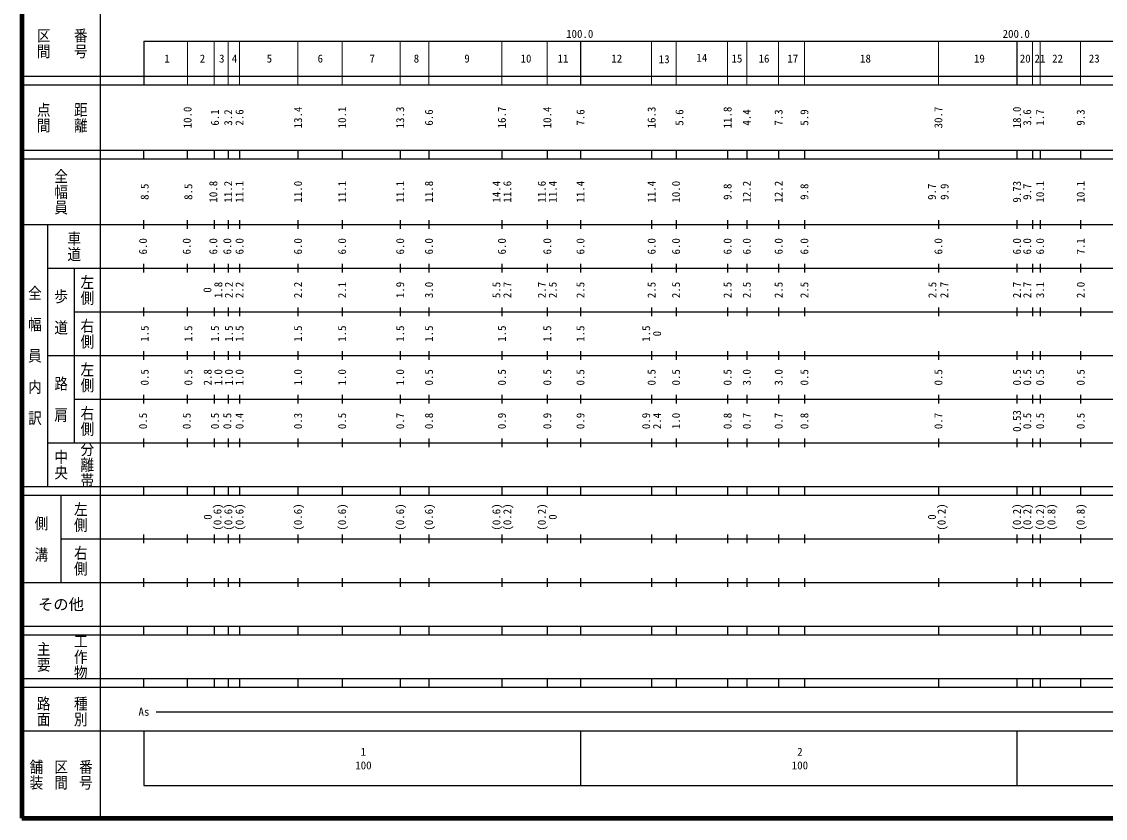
# Model space of a CAD drawing. Units: millimetres, scale not verified. Extents: x 40000 to 680000, y 20000 to 380000.
# Drawn here: x 40000 to 288252, y 20000 to 202446 of the extents above; entities that cross this region are included whole.
import ezdxf
from ezdxf.enums import TextEntityAlignment as Align

# ---------------------------------------------------------------- set-up
doc = ezdxf.new("R2010")
doc.units = ezdxf.units.MM
doc.header["$LTSCALE"] = 1000
doc.layers.add('M-TTL', color=2, linetype='Continuous', lineweight=140)
doc.layers.add('M-TTL-BAND', color=7, linetype='Continuous', lineweight=25)
doc.styles.add('@ＭＳ ゴシック', font='')
doc.styles.add('ＭＳ ゴシック', font='')
doc.styles.get('@ＭＳ ゴシック').set_extended_font_data('@MS Gothic')
doc.styles.get('ＭＳ ゴシック').set_extended_font_data('MS Gothic')

msp = doc.modelspace()

# ---------------------------------------------------------------- linework, layer by layer
at = {"layer": 'M-TTL'}
for p, q in [((40000, 380000), (40000, 20000)), ((40000, 20000), (680000, 20000))]:
    msp.add_line(p, q, dxfattribs=at)
at = {"layer": 'M-TTL-BAND'}
for p, q in [((58000, 370000), (58000, 20000)), ((68000, 198000), (579000, 198000)), ((68000, 198000), (68000, 188000)), ((168000, 198000), (168000, 188000)), ((268000, 198000), (268000, 188000)), ((40000, 190000), (579000, 190000)), ((40000, 188000), (579000, 188000)), ((40000, 173000), (579000, 173000)), ((68000, 171000), (68000, 173000)), ((78000, 171000), (78000, 173000)), ((84100, 173000), (84100, 171000)), ((87300, 173000), (87300, 171000)), ((89900, 173000), (89900, 171000)), ((103300, 173000), (103300, 171000)), ((113400, 173000), (113400, 171000)), ((126700, 173000), (126700, 171000)), ((133300, 173000), (133300, 171000)), ((150000, 173000), (150000, 171000)), ((160400, 173000), (160400, 171000)), ((168000, 173000), (168000, 171000)), ((184300, 173000), (184300, 171000)), ((189900, 173000), (189900, 171000)), ((201700, 173000), (201700, 171000)), ((206100, 173000), (206100, 171000)), ((213400, 173000), (213400, 171000)), ((219300, 173000), (219300, 171000)), ((250000, 173000), (250000, 171000)), ((268000, 173000), (268000, 171000)), ((271600, 173000), (271600, 171000)), ((273300, 173000), (273300, 171000)), ((282600, 173000), (282600, 171000)), ((40000, 171000), (579000, 171000)), ((68000, 155000), (68000, 157000)), ((78000, 155000), (78000, 157000)), ((84100, 157000), (84100, 155000)), ((87300, 157000), (87300, 155000)), ((89900, 157000), (89900, 155000)), ((103300, 157000), (103300, 155000)), ((113400, 157000), (113400, 155000)), ((126700, 157000), (126700, 155000)), ((133300, 157000), (133300, 155000)), ((150000, 157000), (150000, 155000)), ((160400, 157000), (160400, 155000)), ((168000, 157000), (168000, 155000)), ((184300, 157000), (184300, 155000)), ((189900, 157000), (189900, 155000)), ((201700, 157000), (201700, 155000)), ((206100, 157000), (206100, 155000)), ((213400, 157000), (213400, 155000)), ((219300, 157000), (219300, 155000)), ((250000, 157000), (250000, 155000)), ((268000, 157000), (268000, 155000)), ((271600, 157000), (271600, 155000)), ((273300, 157000), (273300, 155000)), ((282600, 157000), (282600, 155000)), ((40000, 156000), (579000, 156000)), ((46000, 96000), (46000, 156000)), ((68000, 145000), (68000, 147000)), ((78000, 145000), (78000, 147000)), ((84100, 147000), (84100, 145000)), ((87300, 147000), (87300, 145000)), ((89900, 147000), (89900, 145000)), ((103300, 147000), (103300, 145000)), ((113400, 147000), (113400, 145000)), ((126700, 147000), (126700, 145000)), ((133300, 147000), (133300, 145000)), ((150000, 147000), (150000, 145000)), ((160400, 147000), (160400, 145000)), ((168000, 147000), (168000, 145000)), ((184300, 147000), (184300, 145000)), ((189900, 147000), (189900, 145000)), ((201700, 147000), (201700, 145000)), ((206100, 147000), (206100, 145000)), ((213400, 147000), (213400, 145000)), ((219300, 147000), (219300, 145000)), ((250000, 147000), (250000, 145000)), ((268000, 147000), (268000, 145000)), ((271600, 147000), (271600, 145000)), ((273300, 147000), (273300, 145000)), ((282600, 147000), (282600, 145000)), ((46000, 146000), (579000, 146000)), ((52000, 146000), (52000, 106000)), ((68000, 135000), (68000, 137000)), ((78000, 135000), (78000, 137000)), ((84100, 137000), (84100, 135000)), ((87300, 137000), (87300, 135000)), ((89900, 137000), (89900, 135000)), ((103300, 137000), (103300, 135000)), ((113400, 137000), (113400, 135000)), ((126700, 137000), (126700, 135000)), ((133300, 137000), (133300, 135000)), ((150000, 137000), (150000, 135000)), ((160400, 137000), (160400, 135000)), ((168000, 137000), (168000, 135000)), ((184300, 137000), (184300, 135000)), ((189900, 137000), (189900, 135000)), ((201700, 137000), (201700, 135000)), ((206100, 137000), (206100, 135000)), ((213400, 137000), (213400, 135000)), ((219300, 137000), (219300, 135000)), ((250000, 137000), (250000, 135000)), ((268000, 137000), (268000, 135000)), ((271600, 137000), (271600, 135000)), ((273300, 137000), (273300, 135000)), ((282600, 137000), (282600, 135000)), ((52000, 136000), (579000, 136000)), ((68000, 125000), (68000, 127000)), ((78000, 125000), (78000, 127000)), ((84100, 127000), (84100, 125000)), ((87300, 127000), (87300, 125000)), ((89900, 127000), (89900, 125000)), ((103300, 127000), (103300, 125000)), ((113400, 127000), (113400, 125000)), ((126700, 127000), (126700, 125000)), ((133300, 127000), (133300, 125000)), ((150000, 127000), (150000, 125000)), ((160400, 127000), (160400, 125000)), ((168000, 127000), (168000, 125000)), ((184300, 127000), (184300, 125000)), ((189900, 127000), (189900, 125000)), ((201700, 127000), (201700, 125000)), ((206100, 127000), (206100, 125000)), ((213400, 127000), (213400, 125000)), ((219300, 127000), (219300, 125000)), ((250000, 127000), (250000, 125000)), ((268000, 127000), (268000, 125000)), ((271600, 127000), (271600, 125000)), ((273300, 127000), (273300, 125000)), ((282600, 127000), (282600, 125000)), ((46000, 126000), (579000, 126000)), ((68000, 115000), (68000, 117000)), ((78000, 115000), (78000, 117000)), ((84100, 117000), (84100, 115000)), ((87300, 117000), (87300, 115000)), ((89900, 117000), (89900, 115000)), ((103300, 117000), (103300, 115000)), ((113400, 117000), (113400, 115000)), ((126700, 117000), (126700, 115000)), ((133300, 117000), (133300, 115000)), ((150000, 117000), (150000, 115000)), ((160400, 117000), (160400, 115000)), ((168000, 117000), (168000, 115000)), ((184300, 117000), (184300, 115000)), ((189900, 117000), (189900, 115000)), ((201700, 117000), (201700, 115000)), ((206100, 117000), (206100, 115000)), ((213400, 117000), (213400, 115000)), ((219300, 117000), (219300, 115000)), ((250000, 117000), (250000, 115000)), ((268000, 117000), (268000, 115000)), ((271600, 117000), (271600, 115000)), ((273300, 117000), (273300, 115000)), ((282600, 117000), (282600, 115000)), ((52000, 116000), (579000, 116000)), ((68000, 105000), (68000, 107000)), ((78000, 105000), (78000, 107000)), ((84100, 107000), (84100, 105000)), ((87300, 107000), (87300, 105000)), ((89900, 107000), (89900, 105000)), ((103300, 107000), (103300, 105000)), ((113400, 107000), (113400, 105000)), ((126700, 107000), (126700, 105000)), ((133300, 107000), (133300, 105000)), ((150000, 107000), (150000, 105000)), ((160400, 107000), (160400, 105000)), ((168000, 107000), (168000, 105000)), ((184300, 107000), (184300, 105000)), ((189900, 107000), (189900, 105000)), ((201700, 107000), (201700, 105000)), ((206100, 107000), (206100, 105000)), ((213400, 107000), (213400, 105000)), ((219300, 107000), (219300, 105000)), ((250000, 107000), (250000, 105000)), ((268000, 107000), (268000, 105000)), ((271600, 107000), (271600, 105000)), ((273300, 107000), (273300, 105000)), ((282600, 107000), (282600, 105000)), ((46000, 106000), (579000, 106000)), ((40000, 96000), (579000, 96000)), ((68000, 94000), (68000, 96000)), ((78000, 94000), (78000, 96000)), ((84100, 96000), (84100, 94000)), ((87300, 96000), (87300, 94000)), ((89900, 96000), (89900, 94000)), ((103300, 96000), (103300, 94000)), ((113400, 96000), (113400, 94000)), ((126700, 96000), (126700, 94000)), ((133300, 96000), (133300, 94000)), ((150000, 96000), (150000, 94000)), ((160400, 96000), (160400, 94000)), ((168000, 96000), (168000, 94000)), ((184300, 96000), (184300, 94000)), ((189900, 96000), (189900, 94000)), ((201700, 96000), (201700, 94000)), ((206100, 96000), (206100, 94000)), ((213400, 96000), (213400, 94000)), ((219300, 96000), (219300, 94000)), ((250000, 96000), (250000, 94000)), ((268000, 96000), (268000, 94000)), ((271600, 96000), (271600, 94000)), ((273300, 96000), (273300, 94000)), ((282600, 96000), (282600, 94000)), ((40000, 94000), (579000, 94000)), ((49000, 94000), (49000, 74000)), ((68000, 83000), (68000, 85000)), ((78000, 83000), (78000, 85000)), ((84100, 85000), (84100, 83000)), ((87300, 85000), (87300, 83000)), ((89900, 85000), (89900, 83000)), ((103300, 85000), (103300, 83000)), ((113400, 85000), (113400, 83000)), ((126700, 85000), (126700, 83000)), ((133300, 85000), (133300, 83000)), ((150000, 85000), (150000, 83000)), ((160400, 85000), (160400, 83000)), ((168000, 85000), (168000, 83000)), ((184300, 85000), (184300, 83000)), ((189900, 85000), (189900, 83000)), ((201700, 85000), (201700, 83000)), ((206100, 85000), (206100, 83000)), ((213400, 85000), (213400, 83000)), ((219300, 85000), (219300, 83000)), ((250000, 85000), (250000, 83000)), ((268000, 85000), (268000, 83000)), ((271600, 85000), (271600, 83000)), ((273300, 85000), (273300, 83000)), ((282600, 85000), (282600, 83000)), ((49000, 84000), (579000, 84000)), ((68000, 73000), (68000, 75000)), ((78000, 73000), (78000, 75000)), ((84100, 75000), (84100, 73000)), ((87300, 75000), (87300, 73000)), ((89900, 75000), (89900, 73000)), ((103300, 75000), (103300, 73000)), ((113400, 75000), (113400, 73000)), ((126700, 75000), (126700, 73000)), ((133300, 75000), (133300, 73000)), ((150000, 75000), (150000, 73000)), ((160400, 75000), (160400, 73000)), ((168000, 75000), (168000, 73000)), ((184300, 75000), (184300, 73000)), ((189900, 75000), (189900, 73000)), ((201700, 75000), (201700, 73000)), ((206100, 75000), (206100, 73000)), ((213400, 75000), (213400, 73000)), ((219300, 75000), (219300, 73000)), ((250000, 75000), (250000, 73000)), ((268000, 75000), (268000, 73000)), ((271600, 75000), (271600, 73000)), ((273300, 75000), (273300, 73000)), ((282600, 75000), (282600, 73000)), ((40000, 74000), (579000, 74000)), ((40000, 64000), (579000, 64000)), ((68000, 62000), (68000, 64000)), ((78000, 62000), (78000, 64000)), ((84100, 64000), (84100, 62000)), ((87300, 64000), (87300, 62000)), ((89900, 64000), (89900, 62000)), ((103300, 64000), (103300, 62000)), ((113400, 64000), (113400, 62000)), ((126700, 64000), (126700, 62000)), ((133300, 64000), (133300, 62000)), ((150000, 64000), (150000, 62000)), ((160400, 64000), (160400, 62000)), ((168000, 64000), (168000, 62000)), ((184300, 64000), (184300, 62000)), ((189900, 64000), (189900, 62000)), ((201700, 64000), (201700, 62000)), ((206100, 64000), (206100, 62000)), ((213400, 64000), (213400, 62000)), ((219300, 64000), (219300, 62000)), ((250000, 64000), (250000, 62000)), ((268000, 64000), (268000, 62000)), ((271600, 64000), (271600, 62000)), ((273300, 64000), (273300, 62000)), ((282600, 64000), (282600, 62000)), ((40000, 62000), (579000, 62000)), ((40000, 52000), (579000, 52000)), ((40000, 50000), (579000, 50000)), ((68000, 50000), (68000, 52000)), ((78000, 50000), (78000, 52000)), ((84100, 52000), (84100, 50000)), ((87300, 52000), (87300, 50000)), ((89900, 52000), (89900, 50000)), ((103300, 52000), (103300, 50000)), ((113400, 52000), (113400, 50000)), ((126700, 52000), (126700, 50000)), ((133300, 52000), (133300, 50000)), ((150000, 52000), (150000, 50000)), ((160400, 52000), (160400, 50000)), ((168000, 52000), (168000, 50000)), ((184300, 52000), (184300, 50000)), ((189900, 52000), (189900, 50000)), ((201700, 52000), (201700, 50000)), ((206100, 52000), (206100, 50000)), ((213400, 52000), (213400, 50000)), ((219300, 52000), (219300, 50000)), ((250000, 52000), (250000, 50000)), ((268000, 52000), (268000, 50000)), ((271600, 52000), (271600, 50000)), ((273300, 52000), (273300, 50000)), ((282600, 52000), (282600, 50000)), ((70805, 44406), (565903, 44406)), ((40000, 40000), (579000, 40000)), ((68000, 40000), (68000, 27500)), ((168000, 40000), (168000, 27500)), ((268000, 40000), (268000, 27500)), ((68000, 27500), (579000, 27500))]:
    msp.add_line(p, q, dxfattribs=at)
at = {"layer": 'M-TTL-BAND', "lineweight": 13}
for p, q in [((78000, 198000), (78000, 188000)), ((84100, 188000), (84100, 198000)), ((87300, 188000), (87300, 198000)), ((89900, 188000), (89900, 198000)), ((103300, 188000), (103300, 198000)), ((113400, 188000), (113400, 198000)), ((126700, 188000), (126700, 198000)), ((133300, 188000), (133300, 198000)), ((150000, 188000), (150000, 198000)), ((160400, 188000), (160400, 198000)), ((184300, 188000), (184300, 198000)), ((189900, 188000), (189900, 198000)), ((201700, 188000), (201700, 198000)), ((206100, 188000), (206100, 198000)), ((213400, 188000), (213400, 198000)), ((219300, 188000), (219300, 198000)), ((250000, 188000), (250000, 198000)), ((271600, 188000), (271600, 198000)), ((273300, 188000), (273300, 198000)), ((282600, 188000), (282600, 198000))]:
    msp.add_line(p, q, dxfattribs=at)

# ---------------------------------------------------------------- texts
at = {"layer": 'M-TTL-BAND', "style": '@ＭＳ ゴシック', "width": 1.15}
for s, p in [('区間', (45000, 197500)), ('番号', (53500, 197500)), ('点間', (45000, 180500)), ('距離', (53500, 180500)), ('全幅員', (49000, 163500)), ('車道', (52000, 151000)), ('左側', (55000, 141000)), ('全\u3000幅\u3000員\u3000内\u3000訳', (43000, 126000)), ('歩\u3000道', (49000, 136000)), ('右側', (55000, 131000)), ('左側', (55000, 121000)), ('路\u3000肩', (49000, 116000)), ('右側', (55000, 111000)), ('中央', (49000, 101000)), ('分離帯', (55000, 101000)), ('左側', (53500, 89000)), ('側\u3000溝', (44500, 84000)), ('右側', (53500, 79000)), ('主要', (45000, 57000)), ('工作物', (53500, 57000)), ('路面', (45000, 44500)), ('種別', (53500, 44500)), ('舗装', (43333, 30000)), ('区間', (49000, 30000)), ('番号', (54667, 30000))]:
    msp.add_text(s, height=2281, rotation=270, dxfattribs=at).set_placement(p, align=Align.MIDDLE_CENTER)
at = {"layer": 'M-TTL-BAND', "style": 'ＭＳ ゴシック'}
for s, p in [('100.0', (167844, 198195)), ('200.0', (267844, 198195))]:
    msp.add_text(s, height=1833, dxfattribs=at).set_placement(p, align=Align.BOTTOM_CENTER)
for s, height, p in [('1', 1833, (73324, 194000)), ('2', 1833, (81408, 194000)), ('3', 1833, (85844, 194000)), ('4', 1833, (88770, 194000)), ('5', 1833, (96744, 194000)), ('6', 1833, (108413, 194000)), ('7', 1833, (120304, 194000)), ('8', 1833, (130428, 194000)), ('9', 1833, (142032, 194000)), ('10', 1833, (155530, 194000)), ('11', 1833, (164009, 194000)), ('12', 1833, (176319, 194000)), ('13', 1833, (187195, 193852)), ('14', 1833, (195826, 194200)), ('15', 1833, (203851, 194000)), ('16', 1833, (210065, 194000)), ('17', 1833, (216649, 194000)), ('18', 1833, (233308, 194000)), ('19', 1833, (259399, 194000)), ('20', 1833, (269900, 194000)), ('21', 1833, (273290, 194000)), ('22', 1833, (277314, 194000)), ('23', 1833, (285706, 194000)), ('その他', 2566, (49000, 69000)), ('As', 1833, (68006, 44406)), ('1', 1833, (118288, 35238)), ('2', 1833, (218288, 35238)), ('100', 1833, (118288, 32131)), ('100', 1833, (218288, 32131))]:
    msp.add_text(s, height=height, dxfattribs=at).set_placement(p, align=Align.MIDDLE_CENTER)
for s, p in [('10.0', (78000, 180500)), ('6.1', (84267, 180500)), ('3.2', (87300, 180500)), ('2.6', (89900, 180500)), ('13.4', (103300, 180500)), ('10.1', (113400, 180500)), ('13.3', (126700, 180500)), ('6.6', (133300, 180500)), ('16.7', (150000, 180500)), ('10.4', (160400, 180500)), ('7.6', (168019, 180500)), ('16.3', (184300, 180500)), ('5.6', (190677, 180500)), ('11.8', (201700, 180500)), ('4.4', (206100, 180500)), ('7.3', (213400, 180500)), ('5.9', (219300, 180500)), ('30.7', (250000, 180500)), ('18.0', (268000, 180500)), ('3.6', (270350, 180500)), ('1.7', (273300, 180500)), ('9.3', (282600, 180500)), ('8.5', (68167, 163500)), ('8.5', (78167, 163500)), ('10.8', (83892, 163500)), ('11.2', (87283, 163500)), ('11.1', (89900, 163500)), ('11.0', (103300, 163500)), ('11.1', (113400, 163500)), ('11.1', (126700, 163500)), ('11.8', (133300, 163500)), ('14.4', (148750, 163500)), ('11.6', (151250, 163500)), ('11.6', (159150, 163500)), ('11.4', (161650, 163500)), ('11.4', (168000, 163500)), ('11.4', (184300, 163500)), ('10.0', (189900, 163500)), ('9.8', (201700, 163500)), ('12.2', (206100, 163500)), ('12.2', (213400, 163500)), ('9.8', (219300, 163500)), ('9.7', (248524, 163500)), ('9.9', (251414, 163500)), ('9.73', (268000, 163500)), ('9.7', (270350, 163500)), ('10.1', (273300, 163500)), ('10.1', (282600, 163500)), ('6.0', (67792, 151000)), ('6.0', (77792, 151000)), ('6.0', (83892, 151000)), ('6.0', (87092, 151000)), ('6.0', (89900, 151000)), ('6.0', (103300, 151000)), ('6.0', (113400, 151000)), ('6.0', (126700, 151000)), ('6.0', (133300, 151000)), ('6.0', (150000, 151000)), ('6.0', (160400, 151000)), ('6.0', (168000, 151000)), ('6.0', (184300, 151000)), ('6.0', (189900, 151000)), ('6.0', (201700, 151000)), ('6.0', (206100, 151000)), ('6.0', (213400, 151000)), ('6.0', (219300, 151000)), ('6.0', (250000, 151000)), ('6.0', (268000, 151000)), ('6.0', (270350, 151000)), ('6.0', (273300, 151000)), ('7.1', (282600, 151000)), ('1.8', (85040, 141000)), ('2.2', (87454, 141000)), ('2.2', (89900, 141000)), ('2.2', (103300, 141000)), ('2.1', (113400, 141000)), ('1.9', (126700, 141000)), ('3.0', (133300, 141000)), ('5.5', (148750, 141000)), ('2.7', (151250, 141000)), ('2.7', (159150, 141000)), ('2.5', (161650, 141000)), ('2.5', (168000, 141000)), ('2.5', (184300, 141000)), ('2.5', (189900, 141000)), ('2.5', (201700, 141000)), ('2.5', (206100, 141000)), ('2.5', (213400, 141000)), ('2.5', (219300, 141000)), ('2.5', (248623, 141000)), ('2.7', (251354, 141000)), ('2.7', (268000, 141000)), ('2.7', (270350, 141000)), ('3.1', (273300, 141000)), ('2.0', (282600, 141000)), ('0', (82542, 141000)), ('1.5', (68167, 131000)), ('1.5', (78167, 131000)), ('1.5', (84267, 131000)), ('1.5', (87467, 131000)), ('1.5', (89900, 131000)), ('1.5', (103300, 131000)), ('1.5', (113400, 131000)), ('1.5', (126700, 131000)), ('1.5', (133300, 131000)), ('1.5', (150000, 131000)), ('1.5', (160400, 131000)), ('1.5', (168000, 131000)), ('1.5', (183050, 131000)), ('0', (185550, 131000)), ('0.5', (68167, 121000)), ('0.5', (78167, 121000)), ('2.8', (82601, 121000)), ('1.0', (85039, 121000)), ('1.0', (87467, 121000)), ('1.0', (89900, 121000)), ('1.0', (103300, 121000)), ('1.0', (113400, 121000)), ('1.0', (126700, 121000)), ('0.5', (133300, 121000)), ('0.5', (150000, 121000)), ('0.5', (160400, 121000)), ('0.5', (168000, 121000)), ('0.5', (184300, 121000)), ('0.5', (189900, 121000)), ('0.5', (201700, 121000)), ('3.0', (206100, 121000)), ('3.0', (213400, 121000)), ('0.5', (219300, 121000)), ('0.5', (250000, 121000)), ('0.5', (268000, 121000)), ('0.5', (270350, 121000)), ('0.5', (273300, 121000)), ('0.5', (282600, 121000)), ('0.5', (67792, 111000)), ('0.5', (77792, 111000)), ('0.5', (84267, 111000)), ('0.5', (87092, 111000)), ('0.4', (89900, 111000)), ('0.3', (103300, 111000)), ('0.5', (113400, 111000)), ('0.7', (126700, 111000)), ('0.8', (133300, 111000)), ('0.9', (150000, 111000)), ('0.9', (160400, 111000)), ('0.9', (168000, 111000)), ('0.9', (183050, 111000)), ('2.4', (185550, 111000)), ('1.0', (189900, 111000)), ('0.8', (201700, 111000)), ('0.7', (206100, 111000)), ('0.7', (213400, 111000)), ('0.8', (219300, 111000)), ('0.7', (250000, 111000)), ('0.53', (268000, 111000)), ('0.5', (270350, 111000)), ('0.5', (273300, 111000)), ('0.5', (282600, 111000)), ('0', (82619, 89000)), ('(0.6)', (84847, 89000)), ('(0.6)', (87334, 89000)), ('(0.6)', (89900, 89000)), ('(0.6)', (103300, 89000)), ('(0.6)', (113400, 89000)), ('(0.6)', (126700, 89000)), ('(0.6)', (133300, 89000)), ('(0.6)', (148750, 89000)), ('(0.2)', (151250, 89000)), ('(0.2)', (159150, 89000)), ('0', (161650, 89000)), ('0', (248519, 89000)), ('(0.2)', (250747, 89000)), ('(0.2)', (268000, 89000)), ('(0.2)', (270350, 89000)), ('(0.2)', (273300, 89000)), ('(0.8)', (275899, 89000)), ('(0.8)', (282600, 89000))]:
    msp.add_text(s, height=1833, rotation=90, dxfattribs=at).set_placement(p, align=Align.MIDDLE_CENTER)

doc.saveas('drawing.dxf')
